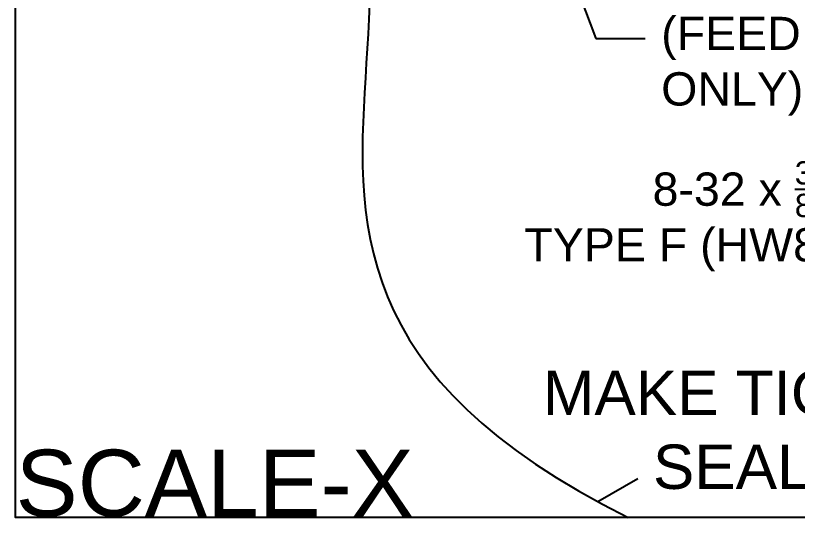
# Model space of a CAD drawing. Header units: inches. Extents: x -0.57 to 7.44, y -7.57 to 0.
# Drawn here: x 0 to 4.402, y -7.573 to -4.745 of the extents above; entities that cross this region are included whole.
import ezdxf
from ezdxf import colors
from ezdxf.entities.mleader import LeaderData, LeaderLine
from ezdxf.math import Vec2, Vec3

# ---------------------------------------------------------------- set-up
doc = ezdxf.new("R2010")
doc.units = ezdxf.units.IN
doc.header["$LTSCALE"] = 0.5
doc.header["$MEASUREMENT"] = 0
doc.layers.add('FAB DWG', color=221, linetype='CONTINUOUS')
doc.layers.add('Housing', color=150, linetype='CONTINUOUS')
doc.layers.add('Text-Unprinted', color=131, linetype='CONTINUOUS', plot=False)
doc.styles.add('LSAD_Standard', font='arial.ttf')

msp = doc.modelspace()

# ---------------------------------------------------------------- linework, layer by layer
at = {"layer": 'Housing', "linetype": 'Continuous', "lineweight": 25, "transparency": 16777216}
msp.add_line((3.2774, -7.4838), (3.5036, -7.3533), dxfattribs=at)
at = {"layer": 'Housing', "color": 1, "transparency": 16777216}
msp.add_open_spline([(0.5, -2.4533), (2.0906, -3.2416), (1.9747, -5.0131), (1.8588, -6.7846), (3.4495, -7.5729)], degree=3, dxfattribs=at)
at = {"layer": 'Text-Unprinted', "ltscale": 0.5, "transparency": 16777216}
msp.add_lwpolyline([(0, 0), (7.4385, 0), (7.4385, -7.5729), (0, -7.5729)], close=True, dxfattribs=at)

# ---------------------------------------------------------------- texts
at = {"layer": 'FAB DWG', "transparency": 16777216, "insert": (4.0352, -7.0808), "char_height": 0.25, "attachment_point": 5, "style": 'LSAD_Standard'}
msp.add_mtext_dynamic_manual_height_columns('\\A1;MAKE TIGHT SEAL', width=2.522904, gutter_width=16.875, heights=[0], dxfattribs=at)
at = {"layer": 'Text-Unprinted', "ltscale": 0.5, "transparency": 16777216, "style": 'LSAD_Standard'}
msp.add_attdef('SCALE-X', (0, -7.5665), 'XEffectiveScaleFactor', height=0.375, dxfattribs=at)

# ---------------------------------------------------------------- leaders
at = {"layer": 'FAB DWG', "ltscale": 0.5, "transparency": 16777216}
ml = msp.add_multileader_mtext('Standard', dxfattribs=at)
ml.set_content('\\A1;(FEED LOCATION ONLY)', color=256, style='LSAD_Standard')
ml.set_leader_properties()
ml.build(insert=Vec2(0, 0))
ml.multileader.update_dxf_attribs({"dogleg_length": 0.36, "arrow_head_size": 0.1875})
ctx = ml.context
ctx.base_point, ctx.char_height, ctx.arrow_head_size, ctx.landing_gap_size, ctx.plane_origin = Vec3(3.5451, -4.8729), 0.1875, 0.1875, 0.09, Vec3(1.0582, 13.7503)
notes = []
notes.append((ctx, [(0, (1, 1, 0), (3.2679, -4.8729), (1, 0), 0.2772, [(0, [(2.4491, -2.7287)], 0, [])])]))
ctx.mtext.insert, ctx.mtext.width, ctx.mtext.defined_height, ctx.mtext.flow_direction = Vec3(3.6351, -4.7516), 2.351815, 0.6491, 5
ml = msp.add_multileader_mtext('Standard', dxfattribs=at)
ml.set_content('\\A1;8-32 x {\\H0.7x;\\S3/8;}" PAN\\PTYPE F (HW83238)', color=256, style='LSAD_Standard')
ml.set_leader_properties()
ml.build(insert=Vec2(0, 0))
ml.multileader.update_dxf_attribs({"text_left_attachment_type": 2, "dogleg_length": 0.36, "arrow_head_size": 0.1875})
ctx = ml.context
ctx.base_point, ctx.char_height, ctx.arrow_head_size, ctx.landing_gap_size, ctx.plane_origin = Vec3(2.79, -5.8755), 0.1875, 0.1875, 0.09, Vec3(8.3779, 10.8246)
ctx.left_attachment, ctx.text_align_type = 2, 2
notes.append((ctx, [(1, (1, 1, 0), (5.5605, -5.6867), (-1, 0), 0.2772, [(1, [(4.9465, -2.8631), (6.5751, -3.8622)], 0, [])])]))
ctx.mtext.insert, ctx.mtext.width, ctx.mtext.defined_height, ctx.mtext.alignment, ctx.mtext.flow_direction = Vec3(5.1933, -5.5654), 2.351815, 0.6491, 3, 5
for ctx, leaders in notes:
    for number, flags, end, landing, length, lines in leaders:
        leader = LeaderData()
        leader.index, (leader.has_last_leader_line, leader.has_dogleg_vector, leader.attachment_direction) = number, flags
        leader.last_leader_point, leader.dogleg_vector, leader.dogleg_length = Vec3(end), Vec3(landing), length
        for number, points, colour, breaks in lines:
            line = LeaderLine()
            line.index, line.vertices, line.color, line.breaks = number, Vec3.list(points), colors.encode_raw_color(colour), breaks
            leader.lines.append(line)
        ctx.leaders.append(leader)

doc.saveas('drawing.dxf')
